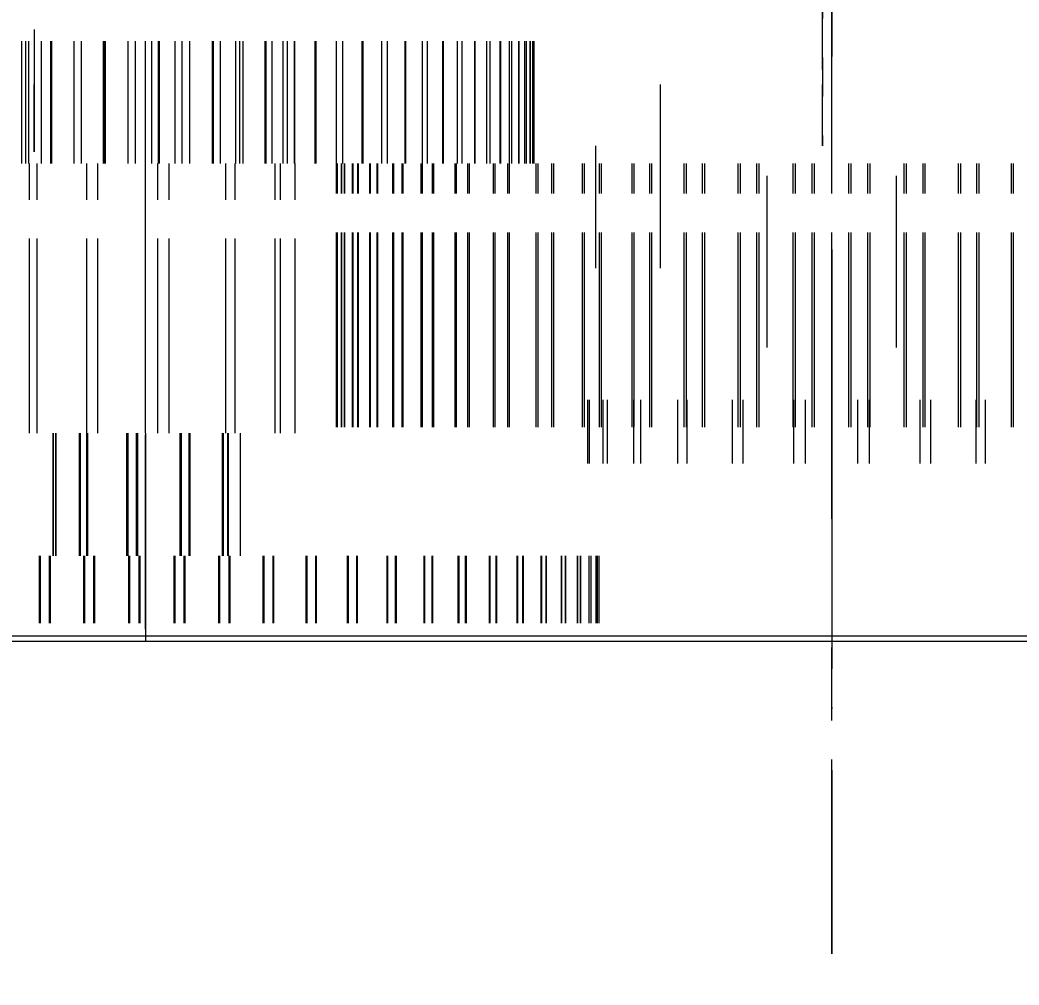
# Paper-space layout 'SW_Model_1' of a CAD drawing. Header units: millimetres. Extents: x 0 to 594, y 0 to 420.
# Drawn here: x 171.43 to 204.04, y 310.97 to 342.48 of the extents above; entities that cross this region are included whole.
import ezdxf

# ---------------------------------------------------------------- set-up
doc = ezdxf.new("R2010")
doc.units = ezdxf.units.MM
doc.linetypes.add('CENTER', pattern=[10.16, 6.35, -1.27, 1.27, -1.27])
doc.layers.add('SLD-0', color=179, linetype='Continuous')
doc.styles.add('SLDTEXTSTYLE1', font='TXT', dxfattribs={"width": 0.75})
doc.styles.add('SLDTEXTSTYLE2', font='TXT', dxfattribs={"width": 0.96})
doc.dimstyles.new('SLDDIMSTYLE0', dxfattribs={"dimtxt": 3.5, "dimasz": 3.556, "dimexe": 0, "dimexo": 0.0625, "dimgap": 0.875, "dimtad": 1, "dimlfac": 0.5, "dimrnd": 1e-09, "dimzin": 4, "dimdsep": 46, "dimtxsty": 'SLDTEXTSTYLE1', "dimblk1": 'NONE', "dimblk2": 'NONE', "dimsah": 1, "dimcen": 0.09, "dimadec": 0, "dimazin": 1, "dimtfac": 1, "dimtofl": 0, "dimtmove": 0, "dimatfit": 3, "dimldrblk": 'NONE', "dimfxl": 1, "dimfrac": 2, "dimtolj": 1, "dimtzin": 12, "dimarcsym": 0})

# ---------------------------------------------------------------- blocks, each defined once
blk = doc.blocks.new('_D')
at = {"layer": 'SLD-0', "color": 179}
for p, q in [((184.818, 349.871), (112.24, 349.871)), ((112.647, 346.315), (113.24, 349.871)), ((113.24, 349.871), (113.832, 346.315)), ((113.24, 349.871), (113.24, 346.315)), ((113.24, 349.871), (113.24, 264.743)), ((112.647, 346.315), (113.832, 346.315)), ((113.24, 264.743), (112.647, 268.299)), ((113.832, 268.299), (112.647, 268.299)), ((113.832, 268.299), (113.24, 264.743)), ((113.24, 264.743), (113.24, 268.299)), ((146.523, 264.743), (112.24, 264.743))]:
    blk.add_line(p, q, dxfattribs=at)
at = {"layer": 'SLD-0', "color": 179, "insert": (108.99, 310.025), "char_height": 3.5, "attachment_point": 1, "rotation": 90, "style": 'SLDTEXTSTYLE2'}
blk.add_mtext('42.50', dxfattribs=at)
blk = doc.blocks.new('_NONE')

psp = doc.layouts.new('SW_Model_1')

# ---------------------------------------------------------------- linework, layer by layer
at = {"layer": 'SLD-0', "color": 5, "linetype": 'CENTER', "lineweight": 15}
for p, q in [((197.623, 340.859), (197.623, 361.87)), ((197.923, 357.79), (197.923, 340.59)), ((197.623, 348.871), (197.623, 338.371)), ((175.523, 322.59), (175.523, 343.79)), ((197.923, 337.79), (197.923, 342.99)), ((171.894, 342.171), (171.894, 338.171)), ((171.488, 337.79), (171.488, 341.79)), ((171.623, 337.79), (171.623, 341.79)), ((171.719, 337.79), (171.719, 341.79)), ((172.131, 337.79), (172.131, 341.79)), ((172.437, 337.79), (172.437, 341.79)), ((172.471, 337.79), (172.471, 341.79)), ((173.201, 337.79), (173.201, 341.79)), ((173.437, 337.79), (173.437, 341.79)), ((173.44, 337.79), (173.44, 341.79)), ((174.154, 337.79), (174.154, 341.79)), ((174.18, 337.79), (174.18, 341.79)), ((174.215, 337.79), (174.215, 341.79)), ((174.959, 337.79), (174.959, 341.79)), ((175.202, 337.79), (175.202, 341.79)), ((175.523, 328.99), (175.523, 341.79)), ((175.523, 328.99), (175.523, 341.79)), ((175.523, 328.99), (175.523, 341.79)), ((175.523, 328.99), (175.523, 341.79)), ((175.523, 328.99), (175.523, 341.79)), ((175.523, 328.99), (175.523, 341.79)), ((175.523, 328.99), (175.523, 341.79)), ((175.523, 328.99), (175.523, 341.79)), ((175.523, 328.99), (175.523, 341.79)), ((175.523, 328.99), (175.523, 341.79)), ((175.523, 328.99), (175.523, 341.79)), ((175.523, 328.99), (175.523, 341.79)), ((175.523, 328.99), (175.523, 341.79)), ((175.523, 328.99), (175.523, 341.79)), ((175.523, 337.79), (175.523, 341.79)), ((175.523, 337.79), (175.523, 341.79)), ((175.523, 337.79), (175.523, 341.79)), ((175.523, 337.79), (175.523, 341.79)), ((175.523, 337.79), (175.523, 341.79)), ((175.523, 337.79), (175.523, 341.79)), ((175.523, 337.79), (175.523, 341.79)), ((175.523, 337.79), (175.523, 341.79)), ((175.523, 337.79), (175.523, 341.79)), ((175.523, 337.79), (175.523, 341.79)), ((175.523, 337.79), (175.523, 341.79)), ((175.523, 337.79), (175.523, 341.79)), ((175.523, 337.79), (175.523, 341.79)), ((175.523, 337.79), (175.523, 341.79)), ((175.523, 337.79), (175.523, 341.79)), ((175.523, 337.79), (175.523, 341.79)), ((175.523, 337.79), (175.523, 341.79)), ((175.523, 337.79), (175.523, 341.79)), ((175.523, 337.79), (175.523, 341.79)), ((175.523, 337.79), (175.523, 341.79)), ((175.523, 337.79), (175.523, 341.79)), ((175.523, 337.79), (175.523, 341.79)), ((175.523, 337.79), (175.523, 341.79)), ((175.523, 337.79), (175.523, 341.79)), ((175.523, 337.79), (175.523, 341.79)), ((175.523, 337.79), (175.523, 341.79)), ((175.523, 337.79), (175.523, 341.79)), ((175.523, 337.79), (175.523, 341.79)), ((175.523, 337.79), (175.523, 341.79)), ((175.523, 337.79), (175.523, 341.79)), ((175.523, 337.79), (175.523, 341.79)), ((175.523, 337.79), (175.523, 341.79)), ((175.523, 337.79), (175.523, 341.79)), ((175.523, 337.79), (175.523, 341.79)), ((175.523, 337.79), (175.523, 341.79)), ((175.523, 337.79), (175.523, 341.79)), ((175.523, 337.79), (175.523, 341.79)), ((175.523, 337.79), (175.523, 341.79)), ((175.523, 337.79), (175.523, 341.79)), ((175.523, 337.79), (175.523, 341.79)), ((175.523, 337.79), (175.523, 341.79)), ((175.523, 337.79), (175.523, 341.79)), ((175.523, 337.79), (175.523, 341.79)), ((175.523, 337.79), (175.523, 341.79)), ((175.523, 337.79), (175.523, 341.79)), ((175.523, 337.79), (175.523, 341.79)), ((175.523, 337.79), (175.523, 341.79)), ((175.523, 337.79), (175.523, 341.79)), ((175.523, 337.79), (175.523, 341.79)), ((175.523, 337.79), (175.523, 341.79)), ((175.523, 337.79), (175.523, 341.79)), ((175.523, 337.79), (175.523, 341.79)), ((175.523, 337.79), (175.523, 341.79)), ((175.523, 337.79), (175.523, 341.79)), ((175.523, 337.79), (175.523, 341.79)), ((175.523, 337.79), (175.523, 341.79)), ((175.523, 337.79), (175.523, 341.79)), ((175.523, 337.79), (175.523, 341.79)), ((175.523, 337.79), (175.523, 341.79)), ((175.523, 337.79), (175.523, 341.79)), ((175.523, 337.79), (175.523, 341.79)), ((175.523, 337.79), (175.523, 341.79)), ((175.523, 337.79), (175.523, 341.79)), ((175.523, 337.79), (175.523, 341.79)), ((175.523, 337.79), (175.523, 341.79)), ((175.523, 337.79), (175.523, 341.79)), ((175.523, 337.79), (175.523, 341.79)), ((175.523, 337.79), (175.523, 341.79)), ((175.523, 337.79), (175.523, 341.79)), ((175.523, 337.79), (175.523, 341.79)), ((175.523, 337.79), (175.523, 341.79)), ((175.523, 337.79), (175.523, 341.79)), ((175.523, 337.79), (175.523, 341.79)), ((175.523, 337.79), (175.523, 341.79)), ((175.523, 337.79), (175.523, 341.79)), ((175.523, 337.79), (175.523, 341.79)), ((175.523, 337.79), (175.523, 341.79)), ((175.523, 337.79), (175.523, 341.79)), ((175.523, 337.79), (175.523, 341.79)), ((175.523, 337.79), (175.523, 341.79)), ((175.523, 337.79), (175.523, 341.79)), ((175.523, 337.79), (175.523, 341.79)), ((175.523, 337.79), (175.523, 341.79)), ((175.523, 337.79), (175.523, 341.79)), ((175.523, 337.79), (175.523, 341.79)), ((175.523, 337.79), (175.523, 341.79)), ((175.523, 337.79), (175.523, 341.79)), ((175.523, 337.79), (175.523, 341.79)), ((175.523, 337.79), (175.523, 341.79)), ((175.523, 337.79), (175.523, 341.79)), ((175.523, 337.79), (175.523, 341.79)), ((175.523, 337.79), (175.523, 341.79)), ((175.523, 337.79), (175.523, 341.79)), ((175.523, 337.79), (175.523, 341.79)), ((175.523, 337.79), (175.523, 341.79)), ((175.523, 337.79), (175.523, 341.79)), ((175.523, 337.79), (175.523, 341.79)), ((175.523, 337.79), (175.523, 341.79)), ((175.523, 337.79), (175.523, 341.79)), ((175.523, 337.79), (175.523, 341.79)), ((175.523, 337.79), (175.523, 341.79)), ((175.523, 337.79), (175.523, 341.79)), ((175.523, 337.79), (175.523, 341.79)), ((175.73, 337.79), (175.73, 341.79)), ((175.948, 337.79), (175.948, 341.79)), ((175.984, 337.79), (175.984, 341.79)), ((176.491, 337.79), (176.491, 341.79)), ((176.728, 337.79), (176.728, 341.79)), ((176.97, 337.79), (176.97, 341.79)), ((177.709, 337.79), (177.709, 341.79)), ((177.743, 337.79), (177.743, 341.79)), ((177.975, 337.79), (177.975, 341.79)), ((178.474, 337.79), (178.474, 341.79)), ((178.606, 337.79), (178.606, 341.79)), ((178.71, 337.79), (178.71, 341.79)), ((179.427, 337.79), (179.427, 341.79)), ((179.46, 337.79), (179.46, 341.79)), ((179.658, 337.79), (179.658, 341.79)), ((180.015, 337.79), (180.015, 341.79)), ((180.163, 337.79), (180.163, 341.79)), ((180.388, 337.79), (180.388, 341.79)), ((180.395, 337.79), (180.395, 341.79)), ((181.069, 337.79), (181.069, 341.79)), ((181.1, 337.79), (181.1, 341.79)), ((181.761, 337.79), (181.761, 341.79)), ((181.971, 337.79), (181.971, 341.79)), ((182.602, 337.79), (182.602, 341.79)), ((182.632, 337.79), (182.632, 341.79)), ((183.237, 337.79), (183.237, 341.79)), ((183.429, 337.79), (183.429, 341.79)), ((183.999, 337.79), (183.999, 341.79)), ((184.025, 337.79), (184.025, 341.79)), ((184.564, 337.79), (184.564, 341.79)), ((184.733, 337.79), (184.733, 341.79)), ((185.23, 337.79), (185.23, 341.79)), ((185.252, 337.79), (185.252, 341.79)), ((185.714, 337.79), (185.714, 341.79)), ((185.857, 337.79), (185.857, 341.79)), ((186.272, 337.79), (186.272, 341.79)), ((186.291, 337.79), (186.291, 341.79)), ((186.667, 337.79), (186.667, 341.79)), ((186.781, 337.79), (186.781, 341.79)), ((187.105, 337.79), (187.105, 341.79)), ((187.12, 337.79), (187.12, 341.79)), ((187.402, 337.79), (187.402, 341.79)), ((187.485, 337.79), (187.485, 341.79)), ((187.713, 337.79), (187.713, 341.79)), ((187.723, 337.79), (187.723, 341.79)), ((187.906, 337.79), (187.906, 341.79)), ((187.957, 337.79), (187.957, 341.79)), ((188.083, 337.79), (188.083, 341.79)), ((188.088, 337.79), (188.088, 341.79)), ((188.169, 337.79), (188.169, 341.79)), ((188.186, 337.79), (188.186, 341.79)), ((188.209, 337.79), (188.209, 341.79)), ((171.894, 338.371), (171.894, 340.371)), ((192.33, 338.371), (192.33, 340.371)), ((197.623, 338.371), (197.623, 340.371)), ((197.623, 338.371), (197.623, 340.371)), ((171.894, 338.171), (171.894, 338.371)), ((190.223, 334.371), (190.223, 338.371)), ((190.223, 334.371), (190.223, 338.371)), ((192.33, 334.371), (192.33, 338.371)), ((171.744, 328.99), (171.744, 337.79)), ((171.993, 328.99), (171.993, 337.79)), ((173.616, 328.99), (173.616, 337.79)), ((173.967, 328.99), (173.967, 337.79)), ((175.523, 328.99), (175.523, 337.79)), ((175.523, 328.99), (175.523, 337.79)), ((175.523, 328.99), (175.523, 337.79)), ((175.523, 328.99), (175.523, 337.79)), ((175.523, 328.99), (175.523, 337.79)), ((175.523, 328.99), (175.523, 337.79)), ((175.523, 328.99), (175.523, 337.79)), ((175.523, 328.99), (175.523, 337.79)), ((175.523, 328.99), (175.523, 337.79)), ((175.523, 328.99), (175.523, 337.79)), ((175.523, 328.99), (175.523, 337.79)), ((175.523, 328.99), (175.523, 337.79)), ((175.523, 328.99), (175.523, 337.79)), ((175.926, 328.99), (175.926, 337.79)), ((176.298, 328.99), (176.298, 337.79)), ((178.143, 328.99), (178.143, 337.79)), ((178.451, 328.99), (178.451, 337.79)), ((179.76, 328.99), (179.76, 337.79)), ((179.934, 328.99), (179.934, 337.79)), ((180.406, 328.99), (180.406, 337.79)), ((181.755, 329.19), (181.755, 337.79)), ((181.758, 329.19), (181.758, 337.79)), ((181.788, 329.19), (181.788, 337.79)), ((181.794, 329.19), (181.794, 337.79)), ((181.919, 329.19), (181.919, 337.79)), ((181.93, 329.19), (181.93, 337.79)), ((182.022, 329.19), (182.022, 337.79)), ((182.036, 329.19), (182.036, 337.79)), ((182.284, 329.19), (182.284, 337.79)), ((182.304, 329.19), (182.304, 337.79)), ((182.456, 329.19), (182.456, 337.79)), ((182.478, 329.19), (182.478, 337.79)), ((182.846, 329.19), (182.846, 337.79)), ((182.874, 329.19), (182.874, 337.79)), ((183.084, 329.19), (183.084, 337.79)), ((183.114, 329.19), (183.114, 337.79)), ((183.598, 329.19), (183.598, 337.79)), ((183.633, 329.19), (183.633, 337.79)), ((183.899, 329.19), (183.899, 337.79)), ((183.937, 329.19), (183.937, 337.79)), ((184.529, 329.19), (184.529, 337.79)), ((184.572, 329.19), (184.572, 337.79)), ((184.89, 329.19), (184.89, 337.79)), ((184.935, 329.19), (184.935, 337.79)), ((185.63, 329.19), (185.63, 337.79)), ((185.679, 329.19), (185.679, 337.79)), ((186.045, 329.19), (186.045, 337.79)), ((186.097, 329.19), (186.097, 337.79)), ((186.884, 329.19), (186.884, 337.79)), ((186.94, 329.19), (186.94, 337.79)), ((187.349, 329.19), (187.349, 337.79)), ((187.407, 329.19), (187.407, 337.79)), ((188.278, 329.19), (188.278, 337.79)), ((188.339, 329.19), (188.339, 337.79)), ((188.787, 329.19), (188.787, 337.79)), ((188.849, 329.19), (188.849, 337.79)), ((189.793, 329.19), (189.793, 337.79)), ((189.858, 329.19), (189.858, 337.79)), ((190.339, 329.19), (190.339, 337.79)), ((190.406, 329.19), (190.406, 337.79)), ((191.41, 329.19), (191.41, 337.79)), ((191.479, 329.19), (191.479, 337.79)), ((191.987, 329.19), (191.987, 337.79)), ((192.057, 329.19), (192.057, 337.79)), ((193.109, 329.19), (193.109, 337.79)), ((193.181, 329.19), (193.181, 337.79)), ((193.709, 329.19), (193.709, 337.79)), ((193.782, 329.19), (193.782, 337.79)), ((194.869, 329.19), (194.869, 337.79)), ((194.943, 329.19), (194.943, 337.79)), ((195.485, 329.19), (195.485, 337.79)), ((195.559, 329.19), (195.559, 337.79)), ((196.667, 329.19), (196.667, 337.79)), ((196.742, 329.19), (196.742, 337.79)), ((197.291, 329.19), (197.291, 337.79)), ((197.366, 329.19), (197.366, 337.79)), ((197.923, 329.19), (197.923, 337.79)), ((197.923, 329.19), (197.923, 337.79)), ((197.923, 329.19), (197.923, 337.79)), ((197.923, 329.19), (197.923, 337.79)), ((197.923, 329.19), (197.923, 337.79)), ((197.923, 329.19), (197.923, 337.79)), ((197.923, 329.19), (197.923, 337.79)), ((197.923, 329.19), (197.923, 337.79)), ((197.923, 329.19), (197.923, 337.79)), ((197.923, 329.19), (197.923, 337.79)), ((197.923, 329.19), (197.923, 337.79)), ((197.923, 329.19), (197.923, 337.79)), ((197.923, 329.19), (197.923, 337.79)), ((197.923, 329.19), (197.923, 337.79)), ((197.923, 329.19), (197.923, 337.79)), ((197.923, 329.19), (197.923, 337.79)), ((197.923, 329.19), (197.923, 337.79)), ((197.923, 329.19), (197.923, 337.79)), ((197.923, 329.19), (197.923, 337.79)), ((197.923, 329.19), (197.923, 337.79)), ((197.923, 329.19), (197.923, 337.79)), ((197.923, 329.19), (197.923, 337.79)), ((197.923, 329.19), (197.923, 337.79)), ((197.923, 329.19), (197.923, 337.79)), ((197.923, 329.19), (197.923, 337.79)), ((197.923, 329.19), (197.923, 337.79)), ((197.923, 329.19), (197.923, 337.79)), ((197.923, 329.19), (197.923, 337.79)), ((197.923, 329.19), (197.923, 337.79)), ((197.923, 329.19), (197.923, 337.79)), ((197.923, 329.19), (197.923, 337.79)), ((197.923, 329.19), (197.923, 337.79)), ((197.923, 329.19), (197.923, 337.79)), ((197.923, 329.19), (197.923, 337.79)), ((197.923, 329.19), (197.923, 337.79)), ((197.923, 329.19), (197.923, 337.79)), ((197.923, 329.19), (197.923, 337.79)), ((197.923, 329.19), (197.923, 337.79)), ((197.923, 329.19), (197.923, 337.79)), ((197.923, 329.19), (197.923, 337.79)), ((197.923, 329.19), (197.923, 337.79)), ((197.923, 329.19), (197.923, 337.79)), ((197.923, 329.19), (197.923, 337.79)), ((197.923, 329.19), (197.923, 337.79)), ((197.923, 329.19), (197.923, 337.79)), ((197.923, 329.19), (197.923, 337.79)), ((197.923, 329.19), (197.923, 337.79)), ((197.923, 329.19), (197.923, 337.79)), ((197.923, 329.19), (197.923, 337.79)), ((197.923, 329.19), (197.923, 337.79)), ((197.923, 329.19), (197.923, 337.79)), ((197.923, 329.19), (197.923, 337.79)), ((197.923, 329.19), (197.923, 337.79)), ((197.923, 329.19), (197.923, 337.79)), ((197.923, 329.19), (197.923, 337.79)), ((197.923, 329.19), (197.923, 337.79)), ((197.923, 329.19), (197.923, 337.79)), ((197.923, 329.19), (197.923, 337.79)), ((197.923, 329.19), (197.923, 337.79)), ((197.923, 329.19), (197.923, 337.79)), ((197.923, 329.19), (197.923, 337.79)), ((197.923, 329.19), (197.923, 337.79)), ((197.923, 329.19), (197.923, 337.79)), ((197.923, 329.19), (197.923, 337.79)), ((197.923, 329.19), (197.923, 337.79)), ((197.923, 329.19), (197.923, 337.79)), ((197.923, 329.19), (197.923, 337.79)), ((197.923, 329.19), (197.923, 337.79)), ((197.923, 329.19), (197.923, 337.79)), ((197.923, 329.19), (197.923, 337.79)), ((197.923, 329.19), (197.923, 337.79)), ((197.923, 329.19), (197.923, 337.79)), ((197.923, 329.19), (197.923, 337.79)), ((197.923, 329.19), (197.923, 337.79)), ((197.923, 329.19), (197.923, 337.79)), ((197.923, 329.19), (197.923, 337.79)), ((197.923, 329.19), (197.923, 337.79)), ((197.923, 329.19), (197.923, 337.79)), ((197.923, 329.19), (197.923, 337.79)), ((197.923, 329.19), (197.923, 337.79)), ((197.923, 329.19), (197.923, 337.79)), ((197.923, 329.19), (197.923, 337.79)), ((197.923, 329.19), (197.923, 337.79)), ((197.923, 329.19), (197.923, 337.79)), ((197.923, 329.19), (197.923, 337.79)), ((197.923, 329.19), (197.923, 337.79)), ((197.923, 329.19), (197.923, 337.79)), ((197.923, 329.19), (197.923, 337.79)), ((197.923, 329.19), (197.923, 337.79)), ((197.923, 329.19), (197.923, 337.79)), ((197.923, 329.19), (197.923, 337.79)), ((197.923, 329.19), (197.923, 337.79)), ((197.923, 329.19), (197.923, 337.79)), ((197.923, 329.19), (197.923, 337.79)), ((197.923, 329.19), (197.923, 337.79)), ((197.923, 329.19), (197.923, 337.79)), ((197.923, 329.19), (197.923, 337.79)), ((197.923, 329.19), (197.923, 337.79)), ((197.923, 329.19), (197.923, 337.79)), ((197.923, 329.19), (197.923, 337.79)), ((197.923, 329.19), (197.923, 337.79)), ((197.923, 329.19), (197.923, 337.79)), ((197.923, 329.19), (197.923, 337.79)), ((197.923, 329.19), (197.923, 337.79)), ((197.923, 329.19), (197.923, 337.79)), ((197.923, 329.19), (197.923, 337.79)), ((197.923, 329.19), (197.923, 337.79)), ((197.923, 329.19), (197.923, 337.79)), ((197.923, 329.19), (197.923, 337.79)), ((197.923, 329.19), (197.923, 337.79)), ((197.923, 329.19), (197.923, 337.79)), ((197.923, 329.19), (197.923, 337.79)), ((198.48, 329.19), (198.48, 337.79)), ((198.556, 329.19), (198.556, 337.79)), ((199.104, 329.19), (199.104, 337.79)), ((199.18, 329.19), (199.18, 337.79)), ((200.287, 329.19), (200.287, 337.79)), ((200.362, 329.19), (200.362, 337.79)), ((200.904, 329.19), (200.904, 337.79)), ((200.978, 329.19), (200.978, 337.79)), ((202.064, 329.19), (202.064, 337.79)), ((202.137, 329.19), (202.137, 337.79)), ((202.665, 329.19), (202.665, 337.79)), ((202.738, 329.19), (202.738, 337.79)), ((203.789, 329.19), (203.789, 337.79)), ((203.86, 329.19), (203.86, 337.79)), ((195.803, 337.39), (195.803, 331.79)), ((200.043, 331.79), (200.043, 337.39)), ((197.923, 334.99), (197.923, 321.398)), ((197.923, 331.79), (197.923, 326.79)), ((197.923, 329.409), (197.923, 331.19)), ((197.923, 329.409), (197.923, 331.19)), ((197.923, 326.39), (197.923, 330.99)), ((197.923, 326.39), (197.923, 330.99)), ((189.969, 327.998), (189.969, 330.076)), ((190.019, 327.998), (190.019, 330.076)), ((190.461, 327.998), (190.461, 330.076)), ((190.608, 327.998), (190.608, 330.076)), ((191.462, 327.998), (191.462, 330.076)), ((191.695, 327.998), (191.695, 330.076)), ((192.903, 327.998), (192.903, 330.076)), ((193.206, 327.998), (193.206, 330.076)), ((194.686, 327.998), (194.686, 330.076)), ((195.039, 327.998), (195.039, 330.076)), ((196.69, 327.998), (196.69, 330.076)), ((197.069, 327.998), (197.069, 330.076)), ((197.923, 330.19), (197.923, 326.19)), ((197.923, 330.19), (197.923, 319.99)), ((198.778, 327.998), (198.778, 330.076)), ((199.157, 327.998), (199.157, 330.076)), ((200.807, 327.998), (200.807, 330.076)), ((201.161, 327.998), (201.161, 330.076)), ((202.64, 327.998), (202.64, 330.076)), ((202.944, 327.998), (202.944, 330.076)), ((197.923, 328.142), (197.923, 329.787)), ((197.923, 328.142), (197.923, 329.787)), ((197.923, 328.142), (197.923, 329.787)), ((197.923, 328.142), (197.923, 329.787)), ((197.923, 328.142), (197.923, 329.787)), ((197.923, 328.142), (197.923, 329.787)), ((197.923, 328.142), (197.923, 329.787)), ((197.923, 328.142), (197.923, 329.787)), ((197.923, 328.155), (197.923, 329.762)), ((197.923, 328.155), (197.923, 329.762)), ((197.923, 328.155), (197.923, 329.762)), ((197.923, 328.155), (197.923, 329.762)), ((197.923, 328.155), (197.923, 329.762)), ((197.923, 328.155), (197.923, 329.762)), ((197.923, 328.155), (197.923, 329.762)), ((197.923, 328.155), (197.923, 329.762)), ((197.923, 328.179), (197.923, 329.714)), ((197.923, 328.179), (197.923, 329.714)), ((197.923, 328.179), (197.923, 329.714)), ((197.923, 328.179), (197.923, 329.714)), ((197.923, 328.179), (197.923, 329.714)), ((197.923, 328.179), (197.923, 329.714)), ((197.923, 328.179), (197.923, 329.714)), ((197.923, 328.179), (197.923, 329.714)), ((197.923, 328.206), (197.923, 329.659)), ((197.923, 328.206), (197.923, 329.659)), ((197.923, 328.206), (197.923, 329.659)), ((197.923, 328.206), (197.923, 329.659)), ((197.923, 328.206), (197.923, 329.659)), ((197.923, 328.206), (197.923, 329.659)), ((197.923, 328.206), (197.923, 329.659)), ((197.923, 328.206), (197.923, 329.659)), ((197.923, 328.218), (197.923, 329.636)), ((197.923, 328.218), (197.923, 329.636)), ((197.923, 328.218), (197.923, 329.636)), ((197.923, 328.218), (197.923, 329.636)), ((197.923, 328.218), (197.923, 329.636)), ((197.923, 328.218), (197.923, 329.636)), ((197.923, 328.218), (197.923, 329.636)), ((197.923, 328.218), (197.923, 329.636)), ((197.923, 328.238), (197.923, 329.595)), ((197.923, 328.238), (197.923, 329.595)), ((197.923, 328.238), (197.923, 329.595)), ((197.923, 328.238), (197.923, 329.595)), ((197.923, 328.238), (197.923, 329.595)), ((197.923, 328.238), (197.923, 329.595)), ((197.923, 328.238), (197.923, 329.595)), ((197.923, 328.238), (197.923, 329.595)), ((197.923, 329.19), (197.923, 326.79)), ((172.502, 328.99), (172.502, 324.99)), ((172.512, 328.99), (172.512, 324.99)), ((172.589, 328.99), (172.589, 324.99)), ((172.603, 328.99), (172.603, 324.99)), ((173.36, 328.99), (173.36, 324.99)), ((173.391, 328.99), (173.391, 324.99)), ((173.598, 328.99), (173.598, 324.99)), ((173.631, 328.99), (173.631, 324.99)), ((174.905, 328.99), (174.905, 324.99)), ((174.947, 328.99), (174.947, 324.99)), ((175.218, 328.99), (175.218, 324.99)), ((175.26, 328.99), (175.26, 324.99)), ((175.523, 328.99), (175.523, 322.79)), ((175.523, 328.99), (175.523, 324.99)), ((175.523, 328.99), (175.523, 324.99)), ((175.523, 328.99), (175.523, 324.99)), ((175.523, 328.99), (175.523, 324.99)), ((175.523, 328.99), (175.523, 324.99)), ((175.523, 328.99), (175.523, 324.99)), ((175.523, 328.99), (175.523, 324.99)), ((175.523, 328.99), (175.523, 324.99)), ((175.523, 328.99), (175.523, 324.99)), ((175.523, 328.99), (175.523, 324.99)), ((175.523, 328.99), (175.523, 324.99)), ((175.523, 328.99), (175.523, 324.99)), ((175.523, 328.99), (175.523, 324.99)), ((175.523, 328.99), (175.523, 324.99)), ((175.523, 328.99), (175.523, 324.99)), ((175.523, 328.99), (175.523, 324.99)), ((175.523, 328.99), (175.523, 324.99)), ((175.523, 328.99), (175.523, 324.99)), ((175.523, 328.99), (175.523, 324.99)), ((175.523, 328.99), (175.523, 324.99)), ((175.523, 328.99), (175.523, 324.99)), ((175.523, 328.99), (175.523, 324.99)), ((176.646, 328.99), (176.646, 324.99)), ((176.686, 328.99), (176.686, 324.99)), ((176.935, 328.99), (176.935, 324.99)), ((176.972, 328.99), (176.972, 324.99)), ((178.031, 328.99), (178.031, 324.99)), ((178.056, 328.99), (178.056, 324.99)), ((178.203, 328.99), (178.203, 324.99)), ((178.225, 328.99), (178.225, 324.99)), ((178.619, 328.99), (178.619, 324.99)), ((178.621, 328.99), (178.621, 324.99)), ((197.923, 326.19), (197.923, 327.972)), ((197.923, 326.19), (197.923, 327.972)), ((175.523, 327.59), (175.523, 322.19)), ((175.523, 327.59), (175.523, 322.19)), ((175.523, 326.19), (175.523, 322.19)), ((197.923, 326.19), (197.923, 322.19)), ((172.051, 324.99), (172.051, 322.79)), ((172.083, 324.99), (172.083, 322.79)), ((172.377, 324.99), (172.377, 322.79)), ((172.409, 324.99), (172.409, 322.79)), ((173.501, 324.99), (173.501, 322.79)), ((173.534, 324.99), (173.534, 322.79)), ((173.832, 324.99), (173.832, 322.79)), ((173.865, 324.99), (173.865, 322.79)), ((174.971, 324.99), (174.971, 322.79)), ((175.004, 324.99), (175.004, 322.79)), ((175.305, 324.99), (175.305, 322.79)), ((175.338, 324.99), (175.338, 322.79)), ((175.523, 324.99), (175.523, 322.79)), ((175.523, 324.99), (175.523, 322.79)), ((175.523, 324.99), (175.523, 322.79)), ((175.523, 324.99), (175.523, 322.79)), ((175.523, 324.99), (175.523, 322.79)), ((175.523, 324.99), (175.523, 322.79)), ((175.523, 324.99), (175.523, 322.79)), ((175.523, 324.99), (175.523, 322.79)), ((175.523, 324.99), (175.523, 322.79)), ((175.523, 324.99), (175.523, 322.79)), ((175.523, 324.99), (175.523, 322.79)), ((175.523, 324.99), (175.523, 322.79)), ((175.523, 324.99), (175.523, 322.79)), ((175.523, 324.99), (175.523, 322.79)), ((175.523, 324.99), (175.523, 322.79)), ((175.523, 324.99), (175.523, 322.79)), ((175.523, 324.99), (175.523, 322.79)), ((175.523, 324.99), (175.523, 322.79)), ((175.523, 324.99), (175.523, 322.79)), ((175.523, 324.99), (175.523, 322.79)), ((175.523, 324.99), (175.523, 322.79)), ((175.523, 324.99), (175.523, 322.79)), ((175.523, 324.99), (175.523, 322.79)), ((175.523, 324.99), (175.523, 322.79)), ((175.523, 324.99), (175.523, 322.79)), ((175.523, 324.99), (175.523, 322.79)), ((175.523, 324.99), (175.523, 322.79)), ((175.523, 324.99), (175.523, 322.79)), ((175.523, 324.99), (175.523, 322.79)), ((175.523, 324.99), (175.523, 322.79)), ((175.523, 324.99), (175.523, 322.79)), ((175.523, 324.99), (175.523, 322.79)), ((175.523, 324.99), (175.523, 322.79)), ((175.523, 324.99), (175.523, 322.79)), ((175.523, 324.99), (175.523, 322.79)), ((175.523, 324.99), (175.523, 322.79)), ((175.523, 324.99), (175.523, 322.79)), ((175.523, 324.99), (175.523, 322.79)), ((175.523, 324.99), (175.523, 322.79)), ((175.523, 324.99), (175.523, 322.79)), ((175.523, 324.99), (175.523, 322.79)), ((175.523, 324.99), (175.523, 322.79)), ((175.523, 324.99), (175.523, 322.79)), ((175.523, 324.99), (175.523, 322.79)), ((175.523, 324.99), (175.523, 322.79)), ((175.523, 324.99), (175.523, 322.79)), ((175.523, 324.99), (175.523, 322.79)), ((175.523, 324.99), (175.523, 322.79)), ((175.523, 324.99), (175.523, 322.79)), ((175.523, 324.99), (175.523, 322.79)), ((175.523, 324.99), (175.523, 322.79)), ((175.523, 324.99), (175.523, 322.79)), ((175.523, 324.99), (175.523, 322.79)), ((175.523, 324.99), (175.523, 322.79)), ((175.523, 324.99), (175.523, 322.79)), ((175.523, 324.99), (175.523, 322.79)), ((175.523, 324.99), (175.523, 322.79)), ((175.523, 324.99), (175.523, 322.79)), ((175.523, 324.99), (175.523, 322.79)), ((175.523, 324.99), (175.523, 322.79)), ((175.523, 324.99), (175.523, 322.79)), ((175.523, 324.99), (175.523, 322.79)), ((175.523, 324.99), (175.523, 322.79)), ((175.523, 324.99), (175.523, 322.79)), ((175.523, 324.99), (175.523, 322.79)), ((175.523, 324.99), (175.523, 322.79)), ((175.523, 324.99), (175.523, 322.79)), ((175.523, 324.99), (175.523, 322.79)), ((175.523, 324.99), (175.523, 322.79)), ((175.523, 324.99), (175.523, 322.79)), ((175.523, 324.99), (175.523, 322.79)), ((175.523, 324.99), (175.523, 322.79)), ((175.523, 324.99), (175.523, 322.79)), ((175.523, 324.99), (175.523, 322.79)), ((175.523, 324.99), (175.523, 322.79)), ((175.523, 324.99), (175.523, 322.79)), ((175.523, 324.99), (175.523, 322.79)), ((175.523, 324.99), (175.523, 322.79)), ((175.523, 324.99), (175.523, 322.79)), ((175.523, 324.99), (175.523, 322.79)), ((175.523, 324.99), (175.523, 322.79)), ((175.523, 324.99), (175.523, 322.79)), ((175.523, 324.99), (175.523, 322.79)), ((175.523, 324.99), (175.523, 322.79)), ((175.523, 324.99), (175.523, 322.79)), ((175.523, 324.99), (175.523, 322.79)), ((175.523, 324.99), (175.523, 322.79)), ((175.523, 324.99), (175.523, 322.79)), ((175.523, 324.99), (175.523, 322.79)), ((175.523, 324.99), (175.523, 322.79)), ((175.523, 324.99), (175.523, 322.79)), ((175.523, 324.99), (175.523, 322.79)), ((175.523, 324.99), (175.523, 322.79)), ((175.523, 324.99), (175.523, 322.79)), ((175.523, 324.99), (175.523, 322.79)), ((175.523, 324.99), (175.523, 322.79)), ((175.523, 324.99), (175.523, 322.79)), ((175.523, 324.99), (175.523, 322.79)), ((175.523, 324.99), (175.523, 322.79)), ((175.523, 324.99), (175.523, 322.79)), ((175.523, 324.99), (175.523, 322.79)), ((175.523, 324.99), (175.523, 322.79)), ((175.523, 324.99), (175.523, 322.79)), ((175.523, 324.99), (175.523, 322.79)), ((175.523, 324.99), (175.523, 322.79)), ((175.523, 324.99), (175.523, 322.79)), ((175.523, 324.99), (175.523, 322.79)), ((175.523, 324.99), (175.523, 322.79)), ((175.523, 324.99), (175.523, 322.79)), ((175.523, 324.99), (175.523, 322.79)), ((175.523, 324.99), (175.523, 322.79)), ((175.523, 324.99), (175.523, 322.79)), ((175.523, 324.99), (175.523, 322.79)), ((175.523, 324.99), (175.523, 322.79)), ((175.523, 324.99), (175.523, 322.79)), ((175.523, 324.99), (175.523, 322.79)), ((175.523, 324.99), (175.523, 322.79)), ((175.523, 324.99), (175.523, 322.79)), ((175.523, 324.99), (175.523, 322.79)), ((175.523, 324.99), (175.523, 322.79)), ((175.523, 324.99), (175.523, 322.79)), ((175.523, 324.99), (175.523, 322.79)), ((175.523, 324.99), (175.523, 322.79)), ((175.523, 324.99), (175.523, 322.79)), ((175.523, 324.99), (175.523, 322.79)), ((175.523, 324.99), (175.523, 322.79)), ((176.446, 324.99), (176.446, 322.79)), ((176.479, 324.99), (176.479, 322.79)), ((176.779, 324.99), (176.779, 322.79)), ((176.812, 324.99), (176.812, 322.79)), ((177.912, 324.99), (177.912, 322.79)), ((177.945, 324.99), (177.945, 322.79)), ((178.241, 324.99), (178.241, 322.79)), ((178.274, 324.99), (178.274, 322.79)), ((179.355, 324.99), (179.355, 322.79)), ((179.387, 324.99), (179.387, 322.79)), ((179.677, 324.99), (179.677, 322.79)), ((179.708, 324.99), (179.708, 322.79)), ((180.759, 324.99), (180.759, 322.79)), ((180.79, 324.99), (180.79, 322.79)), ((181.07, 324.99), (181.07, 322.79)), ((181.101, 324.99), (181.101, 322.79)), ((182.111, 324.99), (182.111, 322.79)), ((182.141, 324.99), (182.141, 322.79)), ((182.409, 324.99), (182.409, 322.79)), ((182.438, 324.99), (182.438, 322.79)), ((183.398, 324.99), (183.398, 322.79)), ((183.426, 324.99), (183.426, 322.79)), ((183.679, 324.99), (183.679, 322.79)), ((183.707, 324.99), (183.707, 322.79)), ((184.607, 324.99), (184.607, 322.79)), ((184.633, 324.99), (184.633, 322.79)), ((184.868, 324.99), (184.868, 322.79)), ((184.894, 324.99), (184.894, 322.79)), ((185.725, 324.99), (185.725, 322.79)), ((185.749, 324.99), (185.749, 322.79)), ((185.965, 324.99), (185.965, 322.79)), ((185.988, 324.99), (185.988, 322.79)), ((186.742, 324.99), (186.742, 322.79)), ((186.763, 324.99), (186.763, 322.79)), ((186.957, 324.99), (186.957, 322.79)), ((186.978, 324.99), (186.978, 322.79)), ((187.647, 324.99), (187.647, 322.79)), ((187.666, 324.99), (187.666, 322.79)), ((187.836, 324.99), (187.836, 322.79)), ((187.854, 324.99), (187.854, 322.79)), ((188.432, 324.99), (188.432, 322.79)), ((188.448, 324.99), (188.448, 322.79)), ((188.592, 324.99), (188.592, 322.79)), ((188.608, 324.99), (188.608, 322.79)), ((189.089, 324.99), (189.089, 322.79)), ((189.102, 324.99), (189.102, 322.79)), ((189.219, 324.99), (189.219, 322.79)), ((189.231, 324.99), (189.231, 322.79)), ((189.611, 324.99), (189.611, 322.79)), ((189.621, 324.99), (189.621, 322.79)), ((189.71, 324.99), (189.71, 322.79)), ((189.719, 324.99), (189.719, 322.79)), ((189.993, 324.99), (189.993, 322.79)), ((189.999, 324.99), (189.999, 322.79)), ((190.059, 324.99), (190.059, 322.79)), ((190.065, 324.99), (190.065, 322.79)), ((190.23, 324.99), (190.23, 322.79)), ((190.234, 324.99), (190.234, 322.79)), ((190.264, 324.99), (190.264, 322.79)), ((190.267, 324.99), (190.267, 322.79)), ((190.322, 324.99), (190.322, 322.79)), ((190.323, 324.99), (190.323, 322.79)), ((175.523, 322.79), (175.523, 322.19)), ((175.523, 322.79), (175.523, 322.19)), ((197.923, 311.99), (197.923, 321.99)), ((197.923, 311.99), (197.923, 321.99)), ((197.923, 311.99), (197.923, 321.99)), ((197.923, 311.99), (197.923, 321.99)), ((197.923, 319.99), (197.923, 321.99)), ((197.923, 317.99), (197.923, 312.99)), ((197.923, 312.99), (197.923, 311.99))]:
    psp.add_line(p, q, dxfattribs=at)
at = {"layer": 'SLD-0', "color": 179, "linetype": 'Continuous', "lineweight": 15}
for p, q in [((140.764, 322.371), (214.482, 322.371)), ((214.323, 322.19), (140.923, 322.19))]:
    psp.add_line(p, q, dxfattribs=at)

# ---------------------------------------------------------------- dimensions: what is measured, and where the dimension line sits
at = {"layer": 'SLD-0', "color": 179}
dim = psp.add_linear_dim(base=(113.24, 349.871), p1=(147.523, 264.743), p2=(185.818, 349.871), angle=90, dimstyle='SLDDIMSTYLE0', dxfattribs=at)
dim.commit()
dim.dimension.update_dxf_attribs({"geometry": '_D', "text_midpoint": (113.24, 315.844), "dimtype": 160})

doc.saveas('drawing.dxf')
